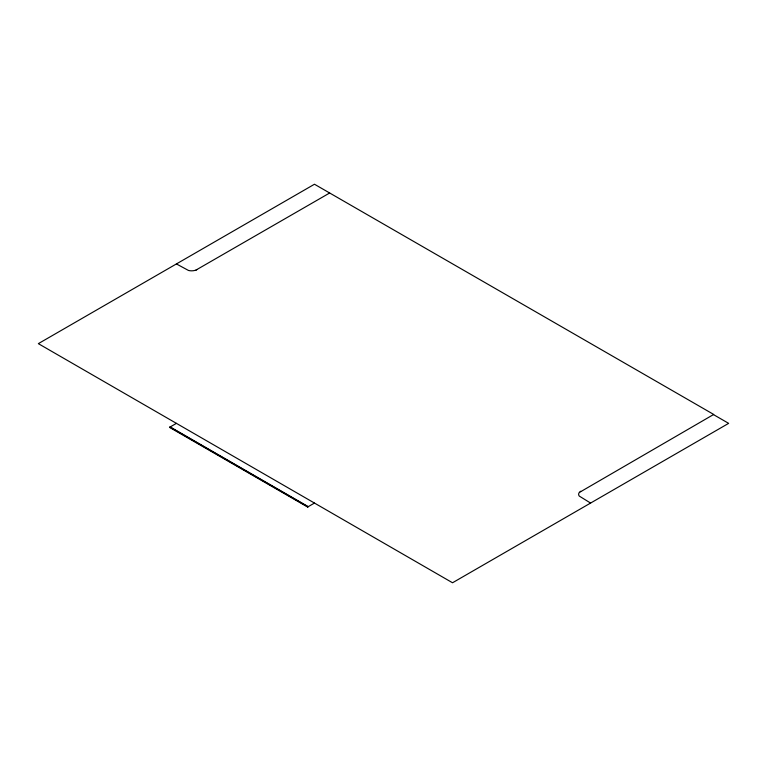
<?xml version="1.0" encoding="UTF-8"?>
<svg xmlns="http://www.w3.org/2000/svg" width="767" height="767" viewBox="0 0 767 767"><rect width="100%" height="100%" fill="white"/><g stroke="black" fill="none" stroke-linecap="round" stroke-linejoin="round"><path stroke-width="1.15" d="M590.59 503.056L579.277 496.086A7.814 4.506 0 0 1 579.277 492.5L713.703 414.448L314.47 184.233L38.35 343.645L452.53 582.767L728.65 423.355L713.454 414.592M580.063 491.705L580.677 491.244M176.42 263.934L188.5 270.463A7.814 4.506 0 0 0 196.026 270.042L329.657 192.996M176.41 423.355L169.507 427.344L307.615 507.025M307.567 507.045L314.47 503.066M196.026 270.042L196.879 269.658M170.197 426.941L308.257 506.651M169.91 427.104L307.97 506.814"/></g></svg>
